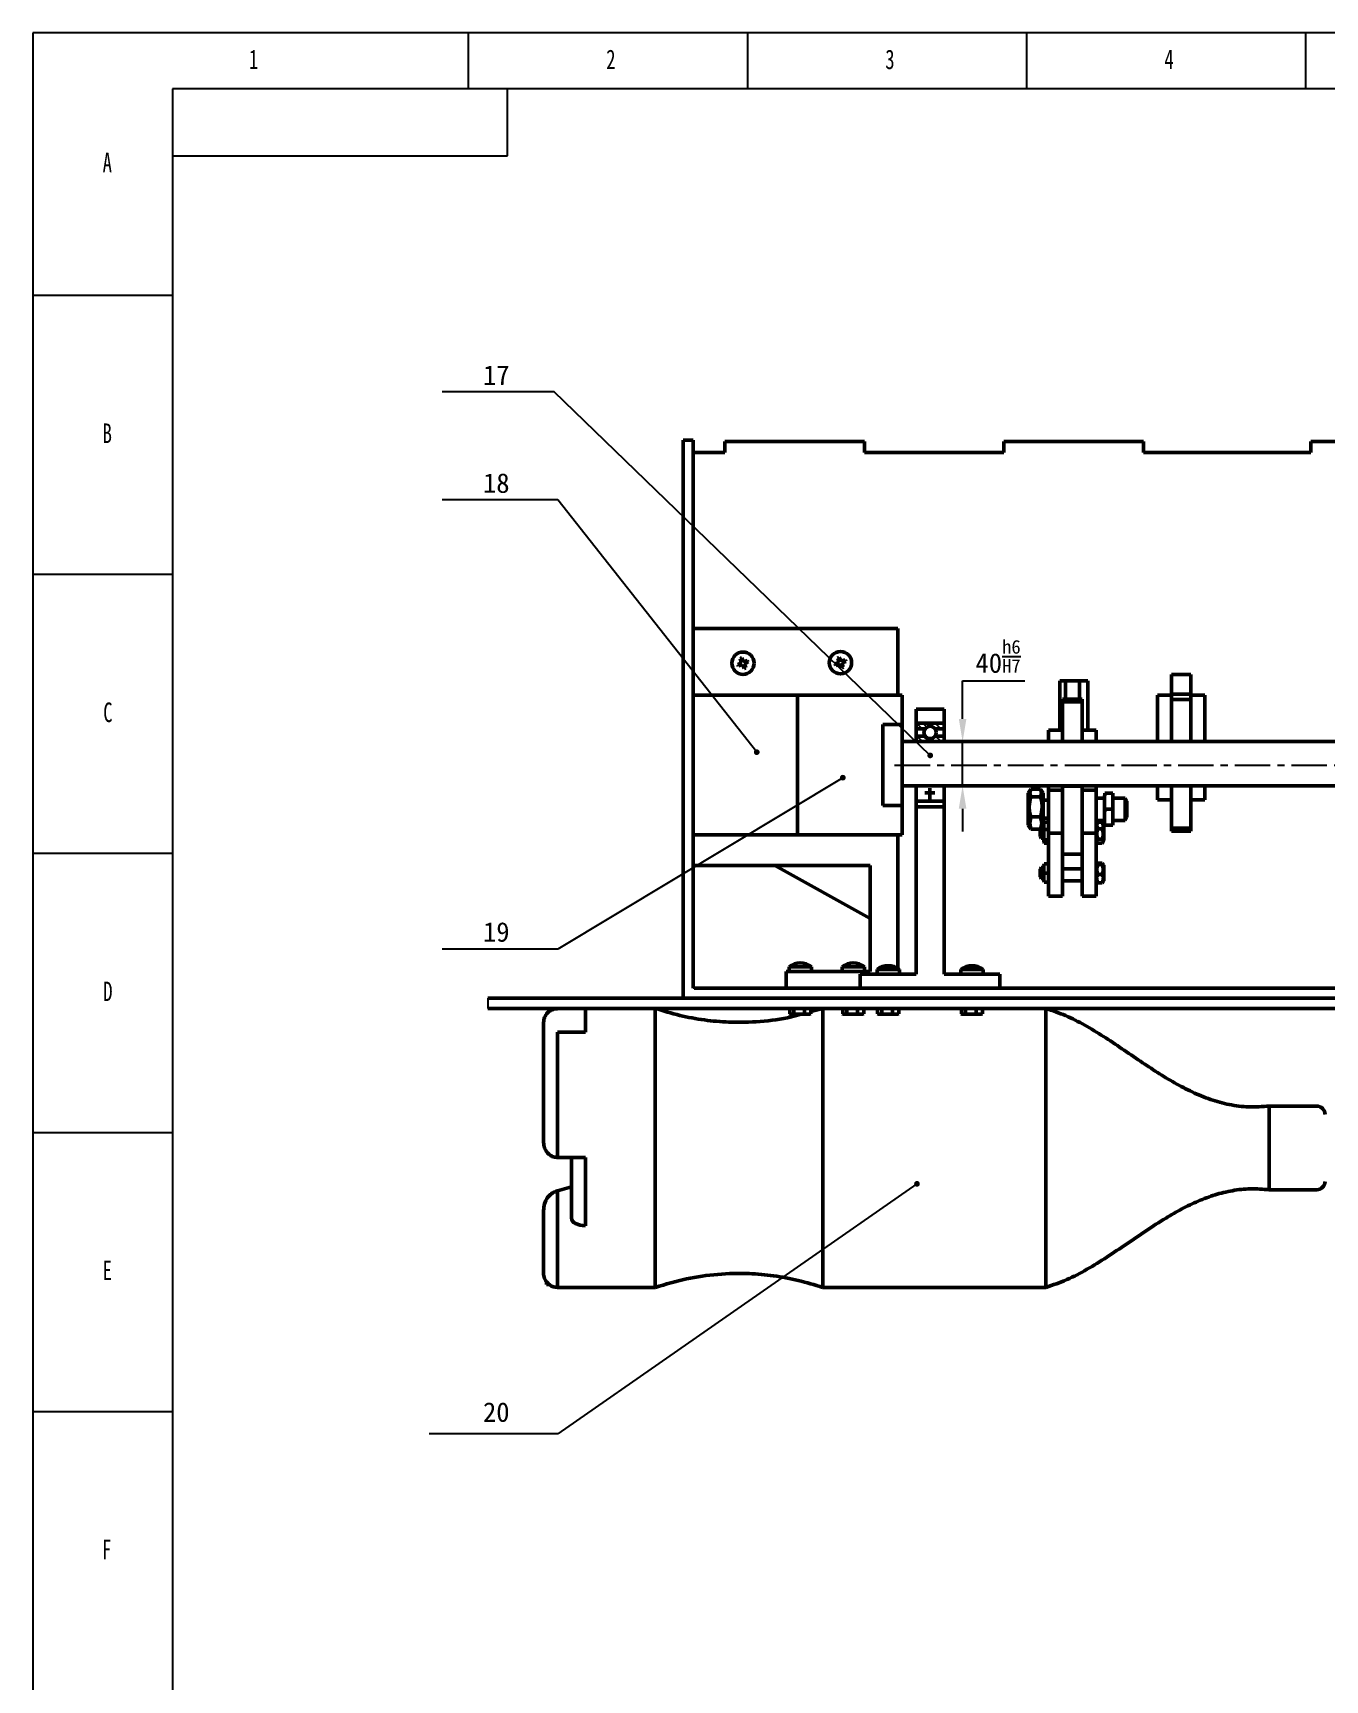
# Model space of a CAD drawing. Header units: millimetres. Extents: x 0 to 4205, y 0 to 2970.
# Drawn here: x 0 to 1158, y 1494 to 2970 of the extents above; entities that cross this region are included whole.
import ezdxf

# ---------------------------------------------------------------- set-up
doc = ezdxf.new("R2010")
doc.units = ezdxf.units.MM
doc.header["$LTSCALE"] = 5
doc.header["$PDSIZE"] = -1
doc.linetypes.add('CENTER', pattern=[10.16, 6.35, -1.27, 1.27, -1.27])
doc.layers.add('10', color=7, linetype='Continuous')
doc.layers.add('5', color=7, linetype='Continuous')
doc.layers.add('标注层', color=4, linetype='Continuous', lineweight=25)
doc.styles.add('SLDTEXTSTYLE4', font='TXT', dxfattribs={"width": 0.7})
doc.dimstyles.new('ISO-25', dxfattribs={"dimtxt": 2.5, "dimasz": 2.5, "dimexe": 1.25, "dimexo": 0.625, "dimtad": 1, "dimtxsty": 'Standard', "dimcen": 2.5, "dimadec": 0, "dimazin": 0, "dimtfac": 1, "dimtmove": 0, "dimatfit": 3, "dimfxl": 1, "dimarcsym": 0})

# ---------------------------------------------------------------- blocks, each defined once
blk = doc.blocks.new('*D7')
at = {"layer": 'Defpoints', "color": 0, "transparency": 16777216}
for p in [(816.2, 2335), (816.2, 2295.4), (832.8, 2295.4)]:
    blk.add_point(p, dxfattribs=at)
at = {"layer": '标注层', "color": 0, "lineweight": -2, "transparency": 16777216}
for p, q in [((832.8, 2355.4), (832.8, 2389.6)), ((832.8, 2389.6), (888.7, 2389.6)), ((816.2, 2335), (842.8, 2335)), ((832.8, 2295.4), (832.8, 2335)), ((816.2, 2295.4), (842.8, 2295.4)), ((832.8, 2275), (832.8, 2254.6))]:
    blk.add_line(p, q, dxfattribs=at)
at = {"layer": '标注层', "color": 0, "transparency": 16777216}
for points in [[(829.4, 2355.4), (836.2, 2355.4), (832.8, 2335)], [(829.4, 2275), (836.2, 2275), (832.8, 2295.4)]]:
    blk.add_solid(points, dxfattribs=at)
at = {"layer": '标注层', "color": 0, "transparency": 16777216, "insert": (864.6, 2411.3), "char_height": 17.5, "width": 105.844, "attachment_point": 5}
blk.add_mtext('40{\\fSimSun|b0|i0|c134|p2;\\H0.7x;\\Sh6/H7;}', dxfattribs=at)
blk = doc.blocks.new('_DotSmall')
at = {"color": 0, "linetype": 'ByBlock', "const_width": 0.5}
blk.add_lwpolyline([(-0.0625, 0, 1), (0.0625, 0, 1)], format="xyb", close=True, dxfattribs=at)

msp = doc.modelspace()

# ---------------------------------------------------------------- hatches: boundary and pattern name
at = {"layer": '10', "linetype": 'Continuous', "lineweight": 18}
h = msp.add_hatch(dxfattribs=at)
h.set_pattern_fill('ANSI31', color=256, scale=5, style=0)
h.paths.add_polyline_path([(667.971, 1503.313), (667.971, 1506.813), (662.971, 1506.813), (662.971, 1503.313)], flags=0)
h = msp.add_hatch(dxfattribs=at)
h.set_pattern_fill('ANSI31', color=256, scale=5, style=0)
h.paths.add_polyline_path([(694.971, 1503.313), (694.971, 1519.374), (689.971, 1519.374), (689.971, 1503.313)], flags=0)
h = msp.add_hatch(dxfattribs=at)
h.set_pattern_fill('ANSI31', color=256, scale=5, style=0)
h.paths.add_polyline_path([(781.971, 1503.313), (781.971, 1506.813), (776.971, 1506.813), (776.971, 1503.313)], flags=0)
h = msp.add_hatch(dxfattribs=at)
h.set_pattern_fill('ANSI31', color=256, scale=5, angle=90, style=0)
edge = h.paths.add_edge_path(flags=0)
edge.add_line((603.791, 1499.313), (609.191, 1499.313))
edge.add_spline(control_points=[(609.191, 1499.313), (609.205, 1499.313), (609.219, 1499.314), (609.233, 1499.315), (609.253, 1499.318), (609.274, 1499.323), (609.294, 1499.331), (609.325, 1499.342), (609.355, 1499.359), (609.381, 1499.38), (609.407, 1499.402), (609.43, 1499.428), (609.447, 1499.456), (609.465, 1499.485), (609.478, 1499.517), (609.485, 1499.55), (609.489, 1499.571), (609.491, 1499.592), (609.491, 1499.613)], knot_values=[0.00177223, 0.00177223, 0.00177223, 0.00177223, 0.00181341, 0.00181341, 0.00181341, 0.00187587, 0.00187587, 0.00187587, 0.0019766, 0.0019766, 0.0019766, 0.00207733, 0.00207733, 0.00207733, 0.00217808, 0.00217808, 0.00217808, 0.00224094, 0.00224094, 0.00224094, 0.00224094], weights=[1, 1, 1, 1, 1, 1, 1, 1, 1, 1, 1, 1, 1, 1, 1, 1, 1, 1, 1], degree=3, periodic=0)
edge.add_line((609.491, 1499.613), (609.491, 1500.613))
edge.add_line((609.491, 1500.613), (607.468, 1500.613))
edge.add_spline(control_points=[(607.468, 1500.613), (607.466, 1500.611), (607.464, 1500.609), (607.461, 1500.607), (607.335, 1500.498), (607.188, 1500.41), (607.032, 1500.349), (606.877, 1500.289), (606.709, 1500.254), (606.542, 1500.249), (606.375, 1500.243), (606.206, 1500.266), (606.046, 1500.316), (605.887, 1500.366), (605.735, 1500.443), (605.601, 1500.543), (605.571, 1500.565), (605.542, 1500.589), (605.514, 1500.613)], knot_values=[0.00249279, 0.00249279, 0.00249279, 0.00249279, 0.00250188, 0.00250188, 0.00250188, 0.00300225, 0.00300225, 0.00300225, 0.00350255, 0.00350255, 0.00350255, 0.00400278, 0.00400278, 0.00400278, 0.00450299, 0.00450299, 0.00450299, 0.00461318, 0.00461318, 0.00461318, 0.00461318], weights=[1, 1, 1, 1, 1, 1, 1, 1, 1, 1, 1, 1, 1, 1, 1, 1, 1, 1, 1], degree=3, periodic=0)
edge.add_line((605.514, 1500.613), (603.491, 1500.613))
edge.add_line((603.491, 1500.613), (603.491, 1499.613))
edge.add_spline(control_points=[(603.491, 1499.613), (603.491, 1499.579), (603.497, 1499.545), (603.508, 1499.513), (603.519, 1499.482), (603.536, 1499.452), (603.557, 1499.425), (603.578, 1499.399), (603.604, 1499.376), (603.632, 1499.358), (603.65, 1499.347), (603.669, 1499.338), (603.689, 1499.331), (603.72, 1499.319), (603.754, 1499.313), (603.788, 1499.313), (603.789, 1499.313), (603.79, 1499.313), (603.791, 1499.313)], knot_values=[0.00151121, 0.00151121, 0.00151121, 0.00151121, 0.00161181, 0.00161181, 0.00161181, 0.00171258, 0.00171258, 0.00171258, 0.00181335, 0.00181335, 0.00181335, 0.00187587, 0.00187587, 0.00187587, 0.00197658, 0.00197658, 0.00197658, 0.00197988, 0.00197988, 0.00197988, 0.00197988], weights=[1, 1, 1, 1, 1, 1, 1, 1, 1, 1, 1, 1, 1, 1, 1, 1, 1, 1, 1], degree=3, periodic=0)
h = msp.add_hatch(dxfattribs=at)
h.set_pattern_fill('ANSI31', color=256, scale=5, angle=90, style=0)
edge = h.paths.add_edge_path(flags=0)
edge.add_arc((606.491, 1501.663), 1.351, 345.525963, 381.135305)
edge.add_line((607.752, 1502.151), (607.548, 1502.151))
edge.add_arc((606.491, 1501.663), 1.164, 24.758019, 155.241981)
edge.add_line((605.435, 1502.151), (605.231, 1502.151))
edge.add_arc((606.491, 1501.663), 1.351, 158.864695, 194.474037)
edge.add_line((605.183, 1501.325), (605.378, 1501.325))
edge.add_arc((606.491, 1501.663), 1.164, 196.875615, 343.124385)
edge.add_line((607.605, 1501.325), (607.8, 1501.325))
h = msp.add_hatch(dxfattribs=at)
h.set_pattern_fill('ANSI31', color=256, scale=5, style=0)
edge = h.paths.add_edge_path(flags=0)
edge.add_line((852.271, 1499.313), (857.671, 1499.313))
edge.add_spline(control_points=[(857.671, 1499.313), (857.685, 1499.313), (857.699, 1499.314), (857.713, 1499.315), (857.733, 1499.318), (857.754, 1499.323), (857.774, 1499.331), (857.805, 1499.342), (857.835, 1499.359), (857.861, 1499.38), (857.887, 1499.402), (857.91, 1499.428), (857.927, 1499.456), (857.945, 1499.485), (857.958, 1499.517), (857.965, 1499.55), (857.969, 1499.571), (857.971, 1499.592), (857.971, 1499.613)], knot_values=[0.00177223, 0.00177223, 0.00177223, 0.00177223, 0.00181341, 0.00181341, 0.00181341, 0.00187587, 0.00187587, 0.00187587, 0.0019766, 0.0019766, 0.0019766, 0.00207733, 0.00207733, 0.00207733, 0.00217808, 0.00217808, 0.00217808, 0.00224094, 0.00224094, 0.00224094, 0.00224094], weights=[1, 1, 1, 1, 1, 1, 1, 1, 1, 1, 1, 1, 1, 1, 1, 1, 1, 1, 1], degree=3, periodic=0)
edge.add_line((857.971, 1499.613), (857.971, 1500.613))
edge.add_line((857.971, 1500.613), (855.948, 1500.613))
edge.add_spline(control_points=[(855.948, 1500.613), (855.946, 1500.611), (855.944, 1500.609), (855.941, 1500.607), (855.815, 1500.498), (855.668, 1500.41), (855.512, 1500.349), (855.357, 1500.289), (855.189, 1500.254), (855.022, 1500.249), (854.855, 1500.243), (854.686, 1500.266), (854.526, 1500.316), (854.367, 1500.366), (854.215, 1500.443), (854.081, 1500.543), (854.051, 1500.565), (854.022, 1500.589), (853.994, 1500.613)], knot_values=[0.00249279, 0.00249279, 0.00249279, 0.00249279, 0.00250188, 0.00250188, 0.00250188, 0.00300225, 0.00300225, 0.00300225, 0.00350255, 0.00350255, 0.00350255, 0.00400278, 0.00400278, 0.00400278, 0.00450299, 0.00450299, 0.00450299, 0.00461318, 0.00461318, 0.00461318, 0.00461318], weights=[1, 1, 1, 1, 1, 1, 1, 1, 1, 1, 1, 1, 1, 1, 1, 1, 1, 1, 1], degree=3, periodic=0)
edge.add_line((853.994, 1500.613), (851.971, 1500.613))
edge.add_line((851.971, 1500.613), (851.971, 1499.613))
edge.add_spline(control_points=[(851.971, 1499.613), (851.971, 1499.579), (851.977, 1499.545), (851.988, 1499.513), (851.999, 1499.482), (852.016, 1499.452), (852.037, 1499.425), (852.058, 1499.399), (852.084, 1499.376), (852.112, 1499.358), (852.13, 1499.347), (852.149, 1499.338), (852.169, 1499.331), (852.2, 1499.319), (852.234, 1499.313), (852.268, 1499.313), (852.269, 1499.313), (852.27, 1499.313), (852.271, 1499.313)], knot_values=[0.00151121, 0.00151121, 0.00151121, 0.00151121, 0.00161181, 0.00161181, 0.00161181, 0.00171258, 0.00171258, 0.00171258, 0.00181335, 0.00181335, 0.00181335, 0.00187587, 0.00187587, 0.00187587, 0.00197658, 0.00197658, 0.00197658, 0.00197988, 0.00197988, 0.00197988, 0.00197988], weights=[1, 1, 1, 1, 1, 1, 1, 1, 1, 1, 1, 1, 1, 1, 1, 1, 1, 1, 1], degree=3, periodic=0)
h = msp.add_hatch(dxfattribs=at)
h.set_pattern_fill('ANSI31', color=256, scale=5, style=0)
edge = h.paths.add_edge_path(flags=0)
edge.add_arc((854.971, 1501.663), 1.351, 345.525963, 381.135305)
edge.add_line((856.232, 1502.151), (856.028, 1502.151))
edge.add_arc((854.971, 1501.663), 1.164, 24.758019, 155.241981)
edge.add_line((853.915, 1502.151), (853.711, 1502.151))
edge.add_arc((854.971, 1501.663), 1.351, 158.864695, 194.474037)
edge.add_line((853.663, 1501.325), (853.858, 1501.325))
edge.add_arc((854.971, 1501.663), 1.164, 196.875615, 343.124385)
edge.add_line((856.085, 1501.325), (856.28, 1501.325))
at = {"layer": '5'}
h = msp.add_hatch(dxfattribs=at)
h.set_pattern_fill('ANSI31', color=256, scale=1.25, angle=90)
h.paths.add_polyline_path([(816.193, 2351.589), (791.193, 2351.589), (791.193, 2346.589), (799.274, 2346.589, -0.50352488), (808.111, 2346.589), (816.193, 2346.589)])
h.paths.add_polyline_path([(816.193, 2339.088), (816.193, 2340.039), (808.111, 2340.039, -0.50352488), (799.274, 2340.039), (791.193, 2340.039), (791.193, 2335.039), (816.193, 2335.039)])

# ---------------------------------------------------------------- linework, layer by layer
at = {"lineweight": 50}
for p, q in [((591.393, 2605.089), (582.393, 2605.089)), ((582.393, 2605.089), (582.393, 2105.089)), ((591.393, 2605.089), (591.393, 2114.089)), ((619.893, 2594.089), (619.893, 2604.089)), ((744.893, 2604.089), (619.893, 2604.089)), ((744.893, 2604.089), (744.893, 2594.089)), ((869.893, 2594.089), (869.893, 2604.089)), ((994.893, 2604.089), (869.893, 2604.089)), ((994.893, 2604.089), (994.893, 2594.089)), ((1144.893, 2594.089), (1144.893, 2604.089)), ((1269.893, 2604.089), (1144.893, 2604.089)), ((591.393, 2594.089), (619.893, 2594.089)), ((744.893, 2594.089), (869.893, 2594.089)), ((994.893, 2594.089), (1144.893, 2594.089)), ((1019.893, 2395.26), (1037.393, 2395.26)), ((1019.893, 2372.729), (1019.893, 2395.26)), ((1037.393, 2372.729), (1037.393, 2395.26)), ((778.693, 2376.589), (591.193, 2376.589)), ((778.693, 2376.589), (591.393, 2376.589)), ((778.693, 2376.589), (778.693, 2324.085)), ((944.893, 2389.496), (919.893, 2389.496)), ((919.893, 2389.496), (919.893, 2345.339)), ((924.893, 2373.096), (924.893, 2389.496)), ((937.393, 2373.096), (937.393, 2389.496)), ((944.893, 2345.339), (944.893, 2389.496)), ((1019.893, 2376.739), (1007.393, 2376.739)), ((1007.393, 2336.587), (1007.393, 2376.739)), ((1037.393, 2377.561), (1019.893, 2377.561)), ((1019.893, 2377.561), (1019.893, 2376.739)), ((1037.393, 2377.561), (1037.393, 2376.739)), ((1049.893, 2376.739), (1037.393, 2376.739)), ((1049.893, 2336.587), (1049.893, 2376.739)), ((816.193, 2364.089), (791.193, 2364.089)), ((791.193, 2335.039), (791.193, 2364.089)), ((816.193, 2339.088), (816.193, 2364.089)), ((939.893, 2373.096), (922.393, 2373.096)), ((922.393, 2372.762), (922.393, 2373.096)), ((922.393, 2370.631), (922.393, 2372.762)), ((939.893, 2370.631), (922.393, 2370.631)), ((922.393, 2335.039), (922.393, 2370.631)), ((939.893, 2373.096), (939.893, 2372.762)), ((939.893, 2370.631), (939.893, 2372.762)), ((939.893, 2335.039), (939.893, 2370.631)), ((1037.393, 2372.729), (1019.893, 2372.729)), ((816.193, 2351.589), (791.193, 2351.589)), ((799.274, 2346.589), (791.193, 2346.589)), ((816.193, 2346.589), (808.111, 2346.589)), ((1037.393, 2335.039), (778.693, 2335.039)), ((799.274, 2340.039), (791.193, 2340.039)), ((816.193, 2340.039), (808.111, 2340.039)), ((816.193, 2339.088), (816.193, 2335.039)), ((922.393, 2345.339), (909.893, 2345.339)), ((922.393, 2345.338), (909.893, 2345.338)), ((909.893, 2336.587), (909.893, 2345.338)), ((909.893, 2336.587), (909.893, 2335.039)), ((922.393, 2336.587), (922.393, 2345.338)), ((952.393, 2345.339), (939.893, 2345.339)), ((952.393, 2345.338), (939.893, 2345.338)), ((939.893, 2336.587), (939.893, 2345.338)), ((952.393, 2336.587), (952.393, 2345.338)), ((952.393, 2336.587), (952.393, 2335.039)), ((1007.393, 2336.587), (1007.393, 2335.039)), ((1224.893, 2335.039), (1037.393, 2335.039)), ((1049.893, 2336.587), (1049.893, 2335.039)), ((778.693, 2304.093), (778.693, 2251.59)), ((1407.393, 2295.358), (778.693, 2295.358)), ((791.193, 2295.358), (791.193, 2292.716)), ((791.193, 2292.716), (791.193, 2290.683)), ((791.193, 2290.683), (791.193, 2289.091)), ((791.193, 2126.589), (791.193, 2289.091)), ((816.193, 2295.358), (816.193, 2289.091)), ((816.193, 2126.589), (816.193, 2289.091)), ((893.89, 2292.539), (891.643, 2288.803)), ((891.643, 2260.303), (891.643, 2288.803)), ((902.645, 2292.539), (893.89, 2292.539)), ((904.893, 2288.803), (902.645, 2292.539)), ((904.893, 2288.803), (904.893, 2269.112)), ((909.893, 2295.358), (909.893, 2291.591)), ((909.893, 2291.591), (922.393, 2291.591)), ((909.893, 2253.198), (909.893, 2291.591)), ((922.393, 2295.358), (922.393, 2295.249)), ((939.893, 2295.249), (922.393, 2295.249)), ((922.393, 2258.031), (922.393, 2295.249)), ((922.393, 2253.198), (922.393, 2291.591)), ((939.893, 2295.358), (939.893, 2295.249)), ((939.893, 2258.031), (939.893, 2295.249)), ((939.893, 2291.591), (952.393, 2291.591)), ((939.893, 2253.198), (939.893, 2291.591)), ((952.393, 2295.358), (952.393, 2291.591)), ((952.393, 2253.198), (952.393, 2291.591)), ((960.311, 2288.838), (967.393, 2288.838)), ((967.393, 2274.437), (967.393, 2288.838)), ((1007.393, 2295.358), (1007.393, 2291.591)), ((1007.393, 2282.84), (1007.393, 2291.591)), ((1037.393, 2295.358), (1019.893, 2295.358)), ((1019.893, 2257.645), (1019.893, 2295.358)), ((1019.893, 2282.84), (1019.893, 2291.591)), ((1037.393, 2257.645), (1037.393, 2295.358)), ((1037.393, 2282.84), (1037.393, 2291.591)), ((1049.893, 2295.358), (1049.893, 2291.591)), ((1049.893, 2282.84), (1049.893, 2291.591)), ((816.193, 2276.589), (791.193, 2276.589)), ((902.645, 2285.611), (893.89, 2285.611)), ((909.893, 2282.749), (905.893, 2282.749)), ((959.893, 2284.553), (952.393, 2284.553)), ((959.893, 2277.822), (959.893, 2285.454)), ((960.311, 2274.437), (959.893, 2277.822)), ((959.893, 2271.08), (959.893, 2277.822)), ((960.311, 2274.437), (967.393, 2274.437)), ((978.33, 2284.553), (967.393, 2284.553)), ((967.393, 2260.152), (967.393, 2274.437)), ((979.893, 2281.847), (978.33, 2284.553)), ((978.33, 2284.553), (978.33, 2264.553)), ((979.893, 2281.847), (979.893, 2267.259)), ((1007.393, 2282.84), (1019.893, 2282.84)), ((1007.393, 2282.839), (1019.893, 2282.839)), ((1037.393, 2282.84), (1049.893, 2282.84)), ((1037.393, 2282.839), (1049.893, 2282.839)), ((891.643, 2260.303), (893.89, 2256.567)), ((902.645, 2267.625), (893.89, 2267.625)), ((903.268, 2258.56), (902.393, 2257.044)), ((905.643, 2258.56), (903.268, 2258.56)), ((903.268, 2248.56), (903.268, 2258.56)), ((903.886, 2258.56), (904.893, 2260.303)), ((904.893, 2269.112), (904.893, 2260.303)), ((905.864, 2262.871), (905.643, 2262.304)), ((905.643, 2261.499), (905.643, 2262.304)), ((905.643, 2257.655), (905.643, 2261.499)), ((905.864, 2262.871), (909.893, 2262.871)), ((905.893, 2266.357), (909.893, 2266.357)), ((952.393, 2264.553), (959.893, 2264.553)), ((953.812, 2263.035), (952.393, 2260.685)), ((953.812, 2263.035), (957.973, 2263.035)), ((959.393, 2260.685), (957.973, 2263.035)), ((959.393, 2260.685), (959.393, 2256.154)), ((959.893, 2263.509), (959.893, 2271.08)), ((960.311, 2260.152), (959.893, 2263.509)), ((960.311, 2260.152), (967.393, 2260.152)), ((967.393, 2264.553), (978.33, 2264.553)), ((978.33, 2264.553), (979.893, 2267.259)), ((591.193, 2251.59), (778.693, 2251.59)), ((591.393, 2251.589), (778.693, 2251.589)), ((774.893, 2131.814), (774.893, 2251.589)), ((902.393, 2256.567), (893.89, 2256.567)), ((902.393, 2250.075), (902.393, 2257.044)), ((902.393, 2250.075), (903.268, 2248.56)), ((903.268, 2248.56), (905.643, 2248.56)), ((905.864, 2256.283), (905.643, 2257.655)), ((905.643, 2254.344), (905.643, 2257.655)), ((905.643, 2248.911), (905.643, 2254.344)), ((905.864, 2246.972), (905.643, 2248.911)), ((905.643, 2246.405), (905.643, 2248.911)), ((905.643, 2244.816), (905.643, 2246.405)), ((905.864, 2244.249), (905.643, 2244.816)), ((905.864, 2256.283), (909.893, 2256.283)), ((905.864, 2246.972), (909.893, 2246.972)), ((905.864, 2244.249), (909.893, 2244.249)), ((909.893, 2253.198), (922.393, 2253.198)), ((909.893, 2196.707), (909.893, 2253.198)), ((922.393, 2251.598), (922.393, 2253.198)), ((922.393, 2234.159), (922.393, 2251.598)), ((939.893, 2253.198), (952.393, 2253.198)), ((939.893, 2251.598), (939.893, 2253.198)), ((939.893, 2234.159), (939.893, 2251.598)), ((952.393, 2196.707), (952.393, 2253.198)), ((952.393, 2246.435), (953.812, 2244.085)), ((953.812, 2257.05), (957.973, 2257.05)), ((953.812, 2247.575), (957.973, 2247.575)), ((953.812, 2244.085), (957.973, 2244.085)), ((957.973, 2244.085), (959.393, 2246.435)), ((959.393, 2256.154), (959.393, 2246.435)), ((1019.893, 2257.645), (1037.393, 2257.645)), ((1019.893, 2255.064), (1019.893, 2257.645)), ((1019.893, 2255.064), (1037.393, 2255.064)), ((1019.893, 2255.001), (1019.893, 2255.064)), ((1019.893, 2255.001), (1037.393, 2255.001)), ((1037.393, 2255.064), (1037.393, 2257.645)), ((1037.393, 2255.064), (1037.393, 2255.001)), ((939.893, 2234.159), (922.393, 2234.159)), ((922.393, 2234.159), (922.393, 2227.974)), ((939.893, 2234.159), (939.893, 2227.974)), ((749.893, 2129.089), (749.893, 2224.023)), ((903.268, 2222.348), (902.393, 2220.833)), ((902.393, 2215.228), (902.393, 2220.833)), ((902.393, 2213.864), (902.393, 2215.228)), ((902.393, 2213.864), (903.268, 2212.348)), ((905.643, 2222.348), (903.268, 2222.348)), ((903.268, 2214.305), (903.268, 2222.348)), ((903.268, 2212.348), (903.268, 2214.305)), ((905.643, 2219.074), (905.643, 2223.913)), ((905.864, 2217.347), (905.643, 2219.074)), ((905.643, 2215.62), (905.643, 2219.074)), ((905.643, 2210.782), (905.643, 2215.62)), ((905.864, 2225.641), (909.893, 2225.641)), ((905.864, 2225.64), (909.893, 2225.64)), ((905.864, 2217.347), (909.893, 2217.347)), ((922.393, 2225.225), (922.393, 2227.974)), ((922.393, 2224.361), (922.393, 2225.225)), ((922.393, 2224.361), (922.393, 2220.974)), ((922.393, 2220.974), (939.893, 2220.974)), ((922.393, 2220.974), (922.393, 2218.697)), ((922.393, 2196.707), (922.393, 2218.697)), ((939.893, 2225.225), (939.893, 2227.974)), ((939.893, 2224.361), (939.893, 2225.225)), ((939.893, 2224.361), (939.893, 2220.974)), ((939.893, 2220.974), (939.893, 2218.697)), ((939.893, 2196.707), (939.893, 2218.697)), ((953.812, 2226.201), (952.393, 2224.473)), ((953.812, 2226.201), (957.973, 2226.201)), ((953.812, 2224.953), (957.973, 2224.953)), ((953.812, 2216.1), (957.973, 2216.1)), ((959.393, 2224.473), (957.973, 2226.201)), ((959.393, 2224.473), (959.393, 2223.002)), ((959.393, 2223.002), (959.393, 2210.223)), ((903.268, 2212.348), (905.643, 2212.348)), ((905.864, 2209.055), (905.643, 2210.782)), ((905.864, 2209.055), (909.893, 2209.055)), ((922.393, 2210.471), (939.893, 2210.471)), ((952.393, 2210.223), (953.812, 2208.495)), ((953.812, 2208.495), (957.973, 2208.495)), ((957.973, 2208.495), (959.393, 2210.223)), ((909.893, 2196.707), (922.393, 2196.707)), ((939.893, 2196.707), (952.393, 2196.707)), ((674.893, 2114.089), (674.893, 2129.089)), ((674.893, 2129.089), (749.893, 2129.089)), ((677.393, 2133.398), (677.393, 2129.089)), ((677.393, 2133.398), (697.393, 2133.398)), ((697.393, 2129.089), (697.393, 2133.398)), ((724.893, 2133.398), (724.893, 2129.089)), ((724.893, 2133.398), (744.893, 2133.398)), ((791.193, 2126.589), (741.193, 2126.589)), ((741.193, 2114.089), (741.193, 2126.589)), ((744.893, 2129.089), (744.893, 2133.398)), ((756.193, 2130.898), (756.193, 2126.589)), ((756.193, 2130.898), (775.893, 2130.898)), ((775.893, 2130.898), (776.193, 2130.898)), ((776.193, 2126.589), (776.193, 2130.898)), ((866.193, 2126.589), (816.193, 2126.589)), ((831.193, 2130.898), (831.193, 2126.589)), ((831.193, 2130.898), (851.193, 2130.898)), ((851.193, 2126.589), (851.193, 2130.898)), ((866.193, 2126.589), (866.193, 2114.089)), ((592.393, 2114.089), (1822.393, 2114.089)), ((741.193, 2114.089), (866.193, 2114.089)), ((407.503, 2105.089), (1907.503, 2105.089)), ((407.503, 2096.089), (1907.503, 2096.089)), ((592.393, 2105.089), (1822.393, 2105.089)), ((677.894, 2095.868), (678.44, 2096.025)), ((677.894, 2091.06), (677.894, 2095.868)), ((681.597, 2091.06), (681.597, 2096.089)), ((691.095, 2091.06), (691.095, 2096.089)), ((696.891, 2095.868), (696.393, 2096.011)), ((707.503, 2096.089), (696.891, 2093.212)), ((696.891, 2091.06), (696.891, 2095.868)), ((707.503, 2096.089), (707.503, 1930.5)), ((707.503, 2096.089), (707.503, 1846.089)), ((725.394, 2095.868), (725.94, 2096.025)), ((725.394, 2091.06), (725.394, 2095.868)), ((729.097, 2091.06), (729.097, 2096.089)), ((738.595, 2091.06), (738.595, 2096.089)), ((744.391, 2095.868), (743.893, 2096.011)), ((744.391, 2091.06), (744.391, 2095.868)), ((756.694, 2095.868), (757.24, 2096.025)), ((756.694, 2091.06), (756.694, 2095.868)), ((760.397, 2091.06), (760.397, 2096.089)), ((769.895, 2091.06), (769.895, 2096.089)), ((775.691, 2095.868), (775.193, 2096.011)), ((775.691, 2091.06), (775.691, 2095.868)), ((831.694, 2095.868), (832.24, 2096.025)), ((831.694, 2091.06), (831.694, 2095.868)), ((835.397, 2091.06), (835.397, 2096.089)), ((844.895, 2091.06), (844.895, 2096.089)), ((850.691, 2095.868), (850.193, 2096.011)), ((850.691, 2091.06), (850.691, 2095.868)), ((907.503, 2096.089), (907.503, 1846.089)), ((907.503, 2096.089), (907.503, 1930.5)), ((680.825, 2090.839), (678.665, 2090.839)), ((681.597, 2091.06), (680.825, 2090.839)), ((680.825, 2090.839), (683.575, 2090.839)), ((683.575, 2090.839), (681.597, 2091.06)), ((689.117, 2090.839), (683.575, 2090.839)), ((691.095, 2091.06), (689.117, 2090.839)), ((689.117, 2090.839), (692.302, 2090.839)), ((692.302, 2090.839), (691.095, 2091.06)), ((695.684, 2090.839), (692.302, 2090.839)), ((696.891, 2091.06), (695.684, 2090.839)), ((728.325, 2090.839), (726.165, 2090.839)), ((729.097, 2091.06), (728.325, 2090.839)), ((728.325, 2090.839), (731.075, 2090.839)), ((731.075, 2090.839), (729.097, 2091.06)), ((736.617, 2090.839), (731.075, 2090.839)), ((738.595, 2091.06), (736.617, 2090.839)), ((736.617, 2090.839), (739.802, 2090.839)), ((739.802, 2090.839), (738.595, 2091.06)), ((743.184, 2090.839), (739.802, 2090.839)), ((744.391, 2091.06), (743.184, 2090.839)), ((759.626, 2090.839), (757.465, 2090.839)), ((760.397, 2091.06), (759.626, 2090.839)), ((759.626, 2090.839), (762.375, 2090.839)), ((762.375, 2090.839), (760.397, 2091.06)), ((767.917, 2090.839), (762.375, 2090.839)), ((769.895, 2091.06), (767.917, 2090.839)), ((767.917, 2090.839), (771.102, 2090.839)), ((771.102, 2090.839), (769.895, 2091.06)), ((774.484, 2090.839), (771.102, 2090.839)), ((775.691, 2091.06), (774.484, 2090.839)), ((834.625, 2090.839), (832.465, 2090.839)), ((835.397, 2091.06), (834.625, 2090.839)), ((834.625, 2090.839), (837.375, 2090.839)), ((837.375, 2090.839), (835.397, 2091.06)), ((842.917, 2090.839), (837.375, 2090.839)), ((844.895, 2091.06), (842.917, 2090.839)), ((842.917, 2090.839), (846.102, 2090.839)), ((846.102, 2090.839), (844.895, 2091.06)), ((849.484, 2090.839), (846.102, 2090.839)), ((850.691, 2091.06), (849.484, 2090.839)), ((1150.003, 2008.589), (1107.503, 2008.589)), ((1107.503, 2008.589), (1107.503, 1958.912)), ((1107.503, 2008.589), (1107.503, 1933.589)), ((1107.503, 1958.912), (1107.503, 1933.589)), ((1107.503, 1933.589), (1150.003, 1933.589)), ((707.503, 1930.5), (707.503, 1846.089)), ((907.503, 1930.5), (907.503, 1846.089)), ((707.503, 1846.089), (907.503, 1846.089))]:
    msp.add_line(p, q, dxfattribs=at)
at = {"color": 7, "linetype": 'Continuous', "lineweight": 25}
for p, q in [((591.193, 2251.59), (591.193, 2376.589)), ((592.393, 2114.089), (591.393, 2114.089)), ((407.503, 2105.089), (407.503, 2096.089)), ((470.003, 2095.792), (495.003, 2095.792)), ((557.503, 2096.089), (557.503, 2089.316)), ((582.393, 2105.089), (591.393, 2105.089))]:
    msp.add_line(p, q, dxfattribs=at)
at = {"color": 8, "linetype": 'Continuous', "lineweight": 25}
msp.add_line((470.003, 2096.089), (470.003, 2095.792), dxfattribs=at)
at = {"linetype": 'Continuous', "lineweight": 50}
for p, q in [((495.003, 2095.792), (495.003, 2074.782)), ((557.503, 2096.089), (557.503, 1930.5)), ((457.503, 2056.854), (457.503, 2083.488)), ((557.503, 2089.316), (557.503, 1846.089)), ((470.003, 2074.782), (495.003, 2074.782)), ((457.503, 1975.861), (457.503, 2056.854)), ((470.003, 1962.482), (495.003, 1962.482)), ((482.503, 1908.264), (482.503, 1962.482)), ((495.003, 1962.482), (495.003, 1901.284)), ((470.003, 1932.696), (482.503, 1936.186)), ((557.503, 1930.5), (557.503, 1846.089)), ((457.503, 1898.284), (457.503, 1915.053)), ((457.503, 1858.69), (457.503, 1898.284)), ((460.003, 1848.733), (460.003, 1851.089)), ((460.003, 1848.733), (462.314, 1848.733)), ((470.003, 1846.089), (557.503, 1846.089))]:
    msp.add_line(p, q, dxfattribs=at)
at = {"color": 7, "linetype": 'Continuous', "lineweight": 25, "flags": 128}
msp.add_lwpolyline([(459.178, 2089.84), (459.124, 2089.746), (458.323, 2088.042)], dxfattribs=at)
at = {"linetype": 'Continuous', "lineweight": 50, "flags": 128}
for points in [[(490.219, 1901.815), (486.164, 1903.328), (484.609, 1904.386), (483.454, 1905.593), (482.743, 1906.902), (482.503, 1908.264)], [(495.003, 1901.284), (492.564, 1901.418), (490.219, 1901.815)]]:
    msp.add_lwpolyline(points, dxfattribs=at)
at = {"lineweight": 50}
for centre in [(636.069, 2405.34), (723.417, 2405.81)]:
    msp.add_circle(centre, 10, dxfattribs=at)
for centre, radius, start, end in [((676.504, 2307.63), 106.618, 112.94798, 115.069267), ((642.55, 2389.711), 21.748, 110.504977, 114.541162), ((733.526, 2445.843), 106.41, 199.973956, 202.099377), ((538.412, 2364.927), 106.559, 22.948316, 25.07077), ((676.594, 2307.824), 106.473, 109.974734, 112.098891), ((595.634, 2503.051), 106.618, 292.94798, 295.069267), ((620.41, 2398.847), 21.779, 20.507623, 24.538092), ((763.852, 2308.1), 106.618, 112.94798, 115.069267), ((729.898, 2390.18), 21.748, 110.504977, 114.541162), ((820.875, 2446.312), 106.41, 199.973956, 202.099377), ((625.76, 2365.397), 106.559, 22.948316, 25.07077), ((763.942, 2308.294), 106.473, 109.974734, 112.098891), ((682.982, 2503.52), 106.618, 292.94798, 295.069267), ((707.758, 2399.317), 21.779, 20.507623, 24.538092), ((651.681, 2411.815), 21.729, 200.502819, 204.542629), ((595.532, 2502.886), 106.504, 289.975171, 292.098705), ((733.961, 2445.856), 106.816, 202.949831, 205.067169), ((538.43, 2364.768), 106.604, 19.975893, 22.09744), ((629.596, 2420.949), 21.724, 290.501973, 294.542674), ((739.029, 2412.284), 21.729, 200.502819, 204.542629), ((682.88, 2503.355), 106.504, 289.975171, 292.098705), ((821.309, 2446.326), 106.816, 202.949831, 205.067169), ((625.778, 2365.238), 106.604, 19.975893, 22.09744), ((716.945, 2421.418), 21.724, 290.501973, 294.542674), ((905.893, 2283.749), 1, 180, 270), ((905.893, 2265.357), 1, 90, 180), ((687.393, 2120.589), 16.25, 52.020124, 127.979872), ((734.893, 2120.589), 16.25, 52.020124, 127.979872), ((766.193, 2118.089), 16.25, 52.020119, 127.979883), ((841.193, 2118.089), 16.25, 52.020129, 127.979872), ((1150.003, 2001.089), 7.5, 0, 90), ((1150.003, 1941.089), 7.5, 270, 0)]:
    msp.add_arc(centre, radius, start, end, dxfattribs=at)
at = {"color": 7, "linetype": 'Continuous', "lineweight": 25}
for centre, radius, start, end in [((470.003, 2083.589), 12.5, 90, 119.751196), ((494.988, 2083.307), 12.485, 89.931608, 90.068392)]:
    msp.add_arc(centre, radius, start, end, dxfattribs=at)
at = {"linetype": 'Continuous', "lineweight": 50}
msp.add_arc((470.003, 1858.589), 12.5, 200.975636, 270, dxfattribs=at)
at = {"lineweight": 50}
for points, knots in [([(959.893, 2285.454), (959.907, 2285.605), (960.012, 2286.736), (960.172, 2287.863), (960.311, 2288.838)], [0, 0, 0, 0, 0.13368602, 1, 1, 1, 1]), ([(893.89, 2267.625), (893.488, 2269.185), (892.675, 2272.339), (892.224, 2278.461), (893.245, 2282.842), (893.89, 2285.611)], [0, 0, 0, 0, 0.26486205, 0.53546725, 1, 1, 1, 1]), ([(902.645, 2285.611), (903.047, 2284.051), (903.86, 2280.897), (904.311, 2274.776), (903.29, 2270.394), (902.645, 2267.625)], [0, 0, 0, 0, 0.26486166, 0.53546714, 1, 1, 1, 1]), ([(959.893, 2271.08), (959.907, 2271.23), (960.012, 2272.352), (960.172, 2273.469), (960.311, 2274.437)], [0, 0, 0, 0, 0.133685265, 1, 1, 1, 1]), ([(953.812, 2257.05), (953.425, 2258.119), (952.702, 2260.119), (953.46, 2262.109), (953.812, 2263.035)], [0, 0, 0, 0, 0.53470114, 1, 1, 1, 1]), ([(957.973, 2263.035), (958.36, 2261.966), (959.084, 2259.966), (958.326, 2257.976), (957.973, 2257.05)], [0, 0, 0, 0, 0.53470114, 1, 1, 1, 1]), ([(905.643, 2254.344), (905.644, 2254.36), (905.701, 2255.008), (905.784, 2255.654), (905.864, 2256.283)], [0, 0, 0, 0, 0.02504458, 1, 1, 1, 1]), ([(905.643, 2246.405), (905.644, 2246.409), (905.701, 2246.599), (905.784, 2246.788), (905.864, 2246.972)], [0, 0, 0, 0, 0.02503677, 1, 1, 1, 1]), ([(953.812, 2244.085), (953.697, 2244.24), (953.155, 2244.967), (952.864, 2246.171), (953.533, 2247.161), (953.812, 2247.575)], [0, 0, 0, 0, 0.13672992, 0.63996768, 1, 1, 1, 1]), ([(953.812, 2247.575), (953.425, 2249.268), (952.702, 2252.434), (953.46, 2255.584), (953.812, 2257.05)], [0, 0, 0, 0, 0.534700173, 1, 1, 1, 1]), ([(957.973, 2257.05), (958.36, 2255.357), (959.084, 2252.191), (958.326, 2249.041), (957.973, 2247.575)], [0, 0, 0, 0, 0.534700173, 1, 1, 1, 1]), ([(957.973, 2247.575), (958.252, 2247.161), (958.921, 2246.171), (958.631, 2244.967), (958.089, 2244.24), (957.973, 2244.085)], [0, 0, 0, 0, 0.36003232, 0.86327008, 1, 1, 1, 1]), ([(905.643, 2223.913), (905.65, 2223.982), (905.708, 2224.559), (905.791, 2225.134), (905.864, 2225.64)], [0, 0, 0, 0, 0.1198986, 1, 1, 1, 1]), ([(905.643, 2215.62), (905.644, 2215.635), (905.701, 2216.212), (905.784, 2216.787), (905.864, 2217.347)], [0, 0, 0, 0, 0.025044279, 1, 1, 1, 1]), ([(953.812, 2208.495), (953.697, 2208.833), (953.155, 2210.417), (952.864, 2213.04), (953.533, 2215.199), (953.812, 2216.1)], [0, 0, 0, 0, 0.13672757, 0.63996726, 1, 1, 1, 1]), ([(953.812, 2216.1), (953.425, 2217.682), (952.702, 2220.64), (953.46, 2223.584), (953.812, 2224.953)], [0, 0, 0, 0, 0.53470033, 1, 1, 1, 1]), ([(957.973, 2224.953), (958.36, 2223.372), (959.084, 2220.413), (958.326, 2217.47), (957.973, 2216.1)], [0, 0, 0, 0, 0.53470179, 1, 1, 1, 1]), ([(957.973, 2216.1), (958.252, 2215.199), (958.921, 2213.04), (958.631, 2210.417), (958.089, 2208.833), (957.973, 2208.495)], [0, 0, 0, 0, 0.36003274, 0.86327243, 1, 1, 1, 1]), ([(688.221, 2090.839), (685.326, 2090.013), (673.339, 2086.663), (651.617, 2083.949), (625.46, 2083.197), (601.363, 2085.412), (579.234, 2089.444), (564.799, 2093.858), (557.503, 2096.089)], [0.011760974, 0.011760974, 0.011760974, 0.011760974, 0.079005725, 0.289799251, 0.498412449, 0.662928756, 0.829629484, 1, 1, 1, 1]), ([(1107.503, 2008.589), (1101.386, 2008.114), (1089.386, 2007.182), (1071.606, 2009.557), (1054.654, 2014.231), (1038.366, 2020.971), (1022.608, 2029.244), (1007.235, 2038.622), (991.608, 2049), (975.626, 2059.961), (959.129, 2070.987), (942.418, 2081.097), (925.384, 2089.965), (913.423, 2094.062), (907.503, 2096.089)], [0, 0, 0, 0, 0.082558, 0.16195726, 0.24040209, 0.31927756, 0.39921768, 0.4802701, 0.56207935, 0.65223591, 0.741696, 0.82966556, 0.9157015, 1, 1, 1, 1]), ([(678.665, 2090.839), (678.641, 2090.845), (678.384, 2090.902), (678.127, 2090.985), (677.894, 2091.06)], [0, 0, 0, 0, 0.09284057, 1, 1, 1, 1]), ([(726.165, 2090.839), (726.141, 2090.845), (725.884, 2090.902), (725.627, 2090.985), (725.394, 2091.06)], [0, 0, 0, 0, 0.09284189, 1, 1, 1, 1]), ([(757.465, 2090.839), (757.441, 2090.845), (757.184, 2090.902), (756.927, 2090.985), (756.694, 2091.06)], [0, 0, 0, 0, 0.09284189, 1, 1, 1, 1]), ([(832.465, 2090.839), (832.441, 2090.845), (832.184, 2090.902), (831.927, 2090.985), (831.694, 2091.06)], [0, 0, 0, 0, 0.09284838, 1, 1, 1, 1]), ([(907.503, 1846.089), (913.779, 1848.257), (926.472, 1852.642), (944.487, 1862.236), (962.158, 1873.14), (979.621, 1884.954), (997.112, 1896.922), (1013.588, 1907.585), (1029.148, 1916.517), (1043.758, 1923.606), (1058.845, 1929.276), (1074.506, 1933.109), (1090.865, 1934.948), (1101.887, 1934.048), (1107.503, 1933.589)], [0, 0, 0, 0, 0.08944683, 0.18088117, 0.27445705, 0.36956523, 0.46521291, 0.56034703, 0.63420058, 0.70708279, 0.77918072, 0.85113857, 0.92415311, 1, 1, 1, 1]), ([(557.503, 1846.089), (566.78, 1848.857), (585.107, 1854.325), (613.366, 1858.324), (639.55, 1858.962), (663.642, 1856.771), (685.771, 1852.733), (700.206, 1848.32), (707.503, 1846.089)], [0, 0, 0, 0, 0.190039128, 0.375419767, 0.558882933, 0.703565448, 0.850169037, 1, 1, 1, 1])]:
    msp.add_open_spline(points, degree=3, knots=knots, dxfattribs=at)
at = {"linetype": 'Continuous', "lineweight": 50}
for points, knots in [([(470.003, 2095.792), (468.892, 2095.711), (466.677, 2095.547), (463.411, 2094.214), (460.234, 2091.764), (458.005, 2088.019), (457.507, 2085.015), (457.503, 2083.496), (457.503, 2083.488)], [0, 0, 0, 0, 0.13666087, 0.27271304, 0.46292191, 0.73077678, 0.9985377, 1, 1, 1, 1]), ([(470.003, 1962.482), (468.892, 1962.576), (466.677, 1962.764), (463.411, 1964.287), (460.234, 1967.043), (458.005, 1971.139), (457.507, 1974.293), (457.503, 1975.853), (457.503, 1975.861)], [0, 0, 0, 0, 0.13666089, 0.27271288, 0.46292318, 0.73077729, 0.99853797, 1, 1, 1, 1]), ([(457.503, 1915.053), (457.503, 1915.065), (457.506, 1917.062), (458.096, 1921.109), (460.389, 1926.479), (463.181, 1928.955), (464.412, 1930.047)], [0, 0, 0, 0, 0.00206615, 0.35051408, 0.71359297, 1, 1, 1, 1]), ([(464.412, 1930.047), (465.874, 1930.919), (467.704, 1932.01), (469.618, 1932.581), (470.003, 1932.696)], [0, 0, 0, 0, 0.79882601, 1, 1, 1, 1]), ([(458.351, 1854.123), (458.331, 1854.155), (457.46, 1855.531), (457.507, 1857.163), (457.503, 1858.682), (457.503, 1858.69)], [0, 0, 0, 0, 0.02273717, 0.99469094, 1, 1, 1, 1])]:
    msp.add_open_spline(points, degree=3, knots=knots, dxfattribs=at)
at = {"layer": '5', "color": 7}
for p, q in [((4205, 2970), (0, 2970)), ((0, 2970), (0, 0))]:
    msp.add_line(p, q, dxfattribs=at)
at = {"layer": '5'}
for p, q in [((390, 2970), (390, 2920)), ((640, 2970), (640, 2920)), ((890, 2970), (890, 2920)), ((1140, 2970), (1140, 2920)), ((0, 2735), (125, 2735)), ((0, 2485), (125, 2485)), ((0, 2235), (125, 2235)), ((0, 1985), (125, 1985)), ((0, 1735), (125, 1735))]:
    msp.add_line(p, q, dxfattribs=at)
at = {"layer": '5', "color": 7, "lineweight": 25}
for p, q in [((4155, 2920), (125, 2920)), ((125, 2920), (125, 50)), ((425, 2860), (425, 2920)), ((125, 2860), (425, 2860))]:
    msp.add_line(p, q, dxfattribs=at)
at = {"layer": '5', "lineweight": 50}
for p, q in [((591.193, 2436.4), (774.893, 2436.4)), ((774.893, 2436.4), (774.893, 2376.589)), ((685.043, 2376.589), (685.043, 2251.59)), ((1019.893, 2372.729), (1019.893, 2335.039)), ((1037.393, 2372.729), (1037.393, 2335.039)), ((778.693, 2350.337), (761.279, 2350.337)), ((761.279, 2350.337), (761.279, 2277.841)), ((778.693, 2324.085), (778.693, 2304.093)), ((799.078, 2289.091), (808.079, 2289.091)), ((803.514, 2293.469), (803.514, 2283.631)), ((893.091, 2289.143), (893.89, 2292.539)), ((893.89, 2285.611), (893.091, 2289.143)), ((903.444, 2289.143), (902.645, 2292.539)), ((902.645, 2285.611), (903.444, 2289.143)), ((778.693, 2277.841), (761.279, 2277.841)), ((791.193, 2281.635), (816.193, 2281.635)), ((893.89, 2267.625), (892.893, 2262.147)), ((892.893, 2262.147), (893.89, 2256.567)), ((902.645, 2267.625), (903.642, 2262.147)), ((903.642, 2262.147), (902.882, 2257.891)), ((591.393, 2224.023), (749.893, 2224.023)), ((664.692, 2224.023), (749.893, 2176.556)), ((953.593, 2225.545), (953.812, 2226.201)), ((953.812, 2224.953), (953.593, 2225.545)), ((958.192, 2225.545), (957.973, 2226.201)), ((957.973, 2224.953), (958.192, 2225.545)), ((678.643, 2096.089), (678.44, 2096.025)), ((696.143, 2096.089), (696.393, 2096.011)), ((726.143, 2096.089), (725.94, 2096.025)), ((743.643, 2096.089), (743.893, 2096.011)), ((757.443, 2096.089), (757.24, 2096.025)), ((774.943, 2096.089), (775.193, 2096.011)), ((832.443, 2096.089), (832.24, 2096.025)), ((849.943, 2096.089), (850.193, 2096.011)), ((470.003, 2074.782), (470.003, 1962.482)), ((470.003, 1932.696), (470.003, 1846.089))]:
    msp.add_line(p, q, dxfattribs=at)
msp.add_circle((803.693, 2343.314), 5.5, dxfattribs=at)
at = {"layer": '标注层', "linetype": 'CENTER'}
msp.add_line((771.871, 2314.089), (1690.997, 2314.089), dxfattribs=at)

# ---------------------------------------------------------------- texts
at = {"layer": '10', "char_height": 17.5, "attachment_point": 2, "style": 'SLDTEXTSTYLE4'}
for s, insert in [('1', (197.722, 2955.1)), ('2', (517.722, 2955.1)), ('3', (767.722, 2955.1)), ('4', (1017.722, 2955.1)), ('A', (66.602, 2862.6)), ('B', (66.602, 2620.1)), ('C', (67.136, 2370.1)), ('D', (67.148, 2120.1)), ('E', (66.589, 1870.1)), ('F', (66.122, 1620.1))]:
    msp.add_mtext(s, dxfattribs=dict(at, insert=insert))
at = {"layer": '5', "char_height": 17.5, "attachment_point": 1}
for s, width, insert in [('17', 59.89858, (403.162, 2672.2)), ('18', 74.09758, (403.162, 2575.474)), ('19', 68.67575, (403.162, 2173.332)), ('20', 49.52018, (403.162, 1743.145))]:
    msp.add_mtext_dynamic_manual_height_columns(s, width=width, gutter_width=87.5, heights=[0], dxfattribs=dict(at, insert=insert))

# ---------------------------------------------------------------- dimensions: what is measured, and where the dimension line sits
at = {"layer": '标注层'}
dim = msp.add_linear_dim(base=(832.802, 2295.358), p1=(816.193, 2335.039), p2=(816.193, 2295.358), angle=90, text='40{\\fSimSun|b0|i0|c134|p2;\\H0.7x;\\Sh6/H7;}', dimstyle='ISO-25', override={"dimtxt": 17.5, "dimasz": 20.4, "dimexe": 10, "dimexo": 0, "dimgap": 7.62, "dimtih": 1, "dimtoh": 1, "dimzin": 0, "dimadec": 2, "dimldrblk": 'DotSmall', "dimtzin": 0}, dxfattribs=at)
dim.commit()
dim.dimension.update_dxf_attribs({"geometry": '*D7', "text_midpoint": (864.573, 2389.617), "dimtype": 160})

# ---------------------------------------------------------------- leaders
at = {"layer": '5'}
for points in [[(803.774, 2322.685), (466.927, 2648.591), (366.701, 2648.591)], [(648.409, 2325.606), (470.151, 2551.791), (366.704, 2551.791)], [(725.51, 2302.785), (470.151, 2149.115), (366.704, 2149.115)], [(791.946, 1938.865), (470.151, 1715.041), (354.923, 1715.041)]]:
    msp.add_leader(points, dimstyle='ISO-25', override={"dimtxt": 17.5, "dimasz": 20.4, "dimexe": 10, "dimexo": 0, "dimgap": 7.62, "dimtad": 0, "dimtih": 1, "dimtoh": 1, "dimzin": 0, "dimadec": 2, "dimldrblk": 'DotSmall', "dimtzin": 0}, dxfattribs=at)

doc.saveas('drawing.dxf')
